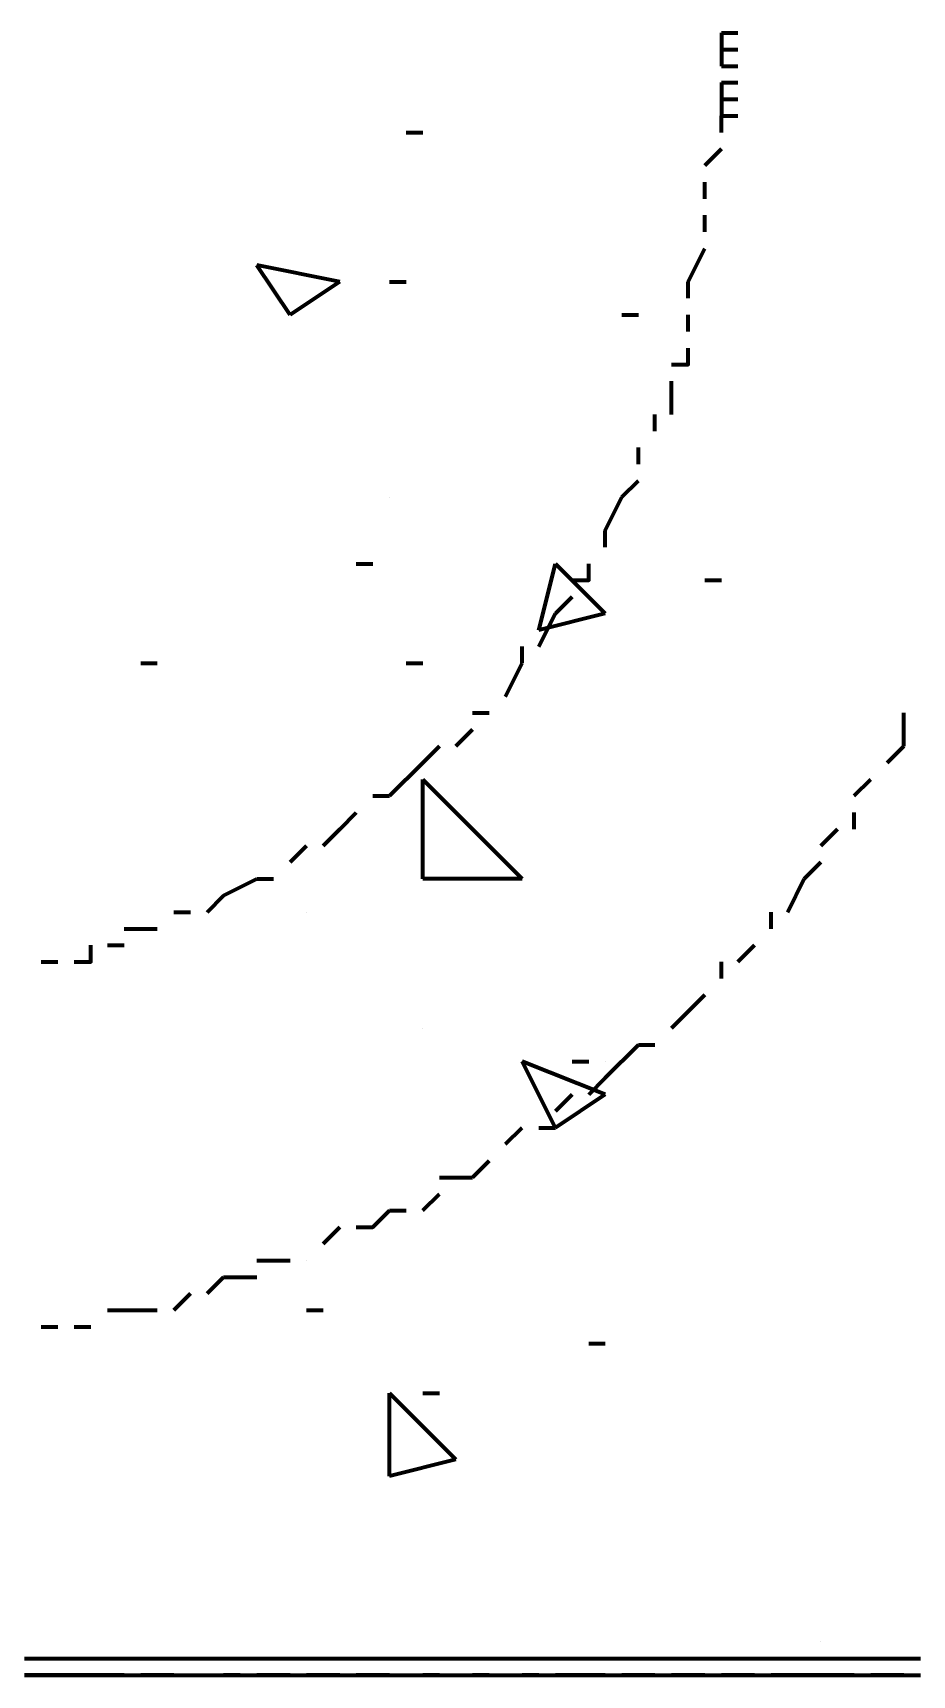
# Model space of a CAD drawing. Header units: inches. Extents: x 16 to 776, y 37 to 575.
# Drawn here: x 288.08 to 296.92, y 303.33 to 319.83 of the extents above; entities that cross this region are included whole.
import ezdxf

# ---------------------------------------------------------------- set-up
doc = ezdxf.new("R2010")
doc.units = ezdxf.units.IN
doc.header["$MEASUREMENT"] = 0
doc.layers.add('P', color=250, linetype='CONTINUOUS', lineweight=100)

msp = doc.modelspace()

# ---------------------------------------------------------------- linework, layer by layer
at = {"layer": 'P', "color": 0, "linetype": 'Continuous'}
for points in [[(295, 319.833), (295, 319.833)], [(295, 319.833), (295.167, 319.833)], [(295, 319.833), (295, 319.667)], [(295, 319.833), (295.167, 319.833)], [(295, 319.833), (295, 319.833)], [(295, 319.667), (295, 319.667)], [(295, 319.667), (295.167, 319.667)], [(295, 319.667), (295, 319.5)], [(295, 319.667), (295.167, 319.667)], [(295, 319.667), (295, 319.667)], [(295, 319.5), (295, 319.5)], [(295, 319.5), (295.167, 319.5)], [(295, 319.5), (295, 319.5)], [(295, 319.5), (295.167, 319.5)], [(295, 319.5), (295.167, 319.5)], [(295, 319.5), (295, 319.5)], [(295, 319.5), (295, 319.5)], [(295, 319.5), (295.167, 319.5)], [(295, 319.5), (295.167, 319.5)], [(295, 319.5), (295, 319.5)], [(295, 319.5), (295.167, 319.5)], [(295, 319.5), (295, 319.5)], [(295, 319.333), (295, 319.333)], [(295, 319.333), (295.167, 319.333)], [(295, 319.333), (295, 319.167)], [(295, 319.333), (295.167, 319.333)], [(295, 319.333), (295, 319.333)], [(295, 319.167), (295, 319.167)], [(295, 319.167), (295.167, 319.167)], [(295, 319.167), (295, 319)], [(295, 319.167), (295.167, 319.167)], [(295, 319.167), (295, 319.167)], [(295, 318.833), (295, 319)], [(295, 319), (295, 319)], [(295, 319), (295.167, 319)], [(295, 319), (295, 319)], [(291.833, 318.833), (292, 318.833)], [(294.833, 318.5), (295, 318.667)], [(294.833, 318.167), (294.833, 318.167), (294.833, 318.333)], [(294.833, 317.833), (294.833, 318)], [(294.667, 317.333), (294.833, 317.667)], [(291.167, 317.333), (290.333, 317.5)], [(290.667, 317), (290.333, 317.5)], [(291.167, 317.333), (290.667, 317)], [(291.667, 317.333), (291.833, 317.333)], [(294.667, 317.167), (294.667, 317.333)], [(294, 317), (294.167, 317)], [(294.667, 316.833), (294.667, 317)], [(294.5, 316.5), (294.667, 316.5), (294.667, 316.667)], [(294.5, 316), (294.5, 316.333)], [(294.333, 315.833), (294.333, 316)], [(294.167, 315.5), (294.167, 315.667)], [(294, 315.167), (294.167, 315.333)], [(291.667, 315.167), (291.667, 315.167)], [(293.833, 314.833), (294, 315.167)], [(293.833, 314.667), (293.833, 314.833)], [(291.333, 314.5), (291.5, 314.5)], [(293.167, 313.833), (293.333, 314.5)], [(293.833, 314), (293.333, 314.5)], [(293.5, 314.333), (293.667, 314.333), (293.667, 314.5)], [(294.833, 314.333), (295, 314.333)], [(293.333, 314), (293.5, 314.167)], [(293.833, 314), (293.167, 313.833)], [(293.167, 313.667), (293.333, 314)], [(293, 313.5), (293, 313.667)], [(289.167, 313.5), (289.333, 313.5)], [(291.833, 313.5), (292, 313.5)], [(292.833, 313.167), (293, 313.5)], [(292.5, 313), (292.667, 313)], [(296.833, 312.667), (296.833, 312.833), (296.833, 313)], [(292.333, 312.667), (292.5, 312.833)], [(292, 312.5), (292.167, 312.667)], [(296.667, 312.5), (296.833, 312.667)], [(291.667, 312.167), (292, 312.5)], [(293, 311.333), (292, 312.333)], [(292, 311.333), (292, 312.333)], [(296.333, 312.167), (296.5, 312.333)], [(291.5, 312.167), (291.667, 312.167)], [(291.167, 311.833), (291.333, 312)], [(296.333, 311.833), (296.333, 312)], [(291, 311.667), (291.167, 311.833)], [(296, 311.667), (296.167, 311.833)], [(290.667, 311.5), (290.833, 311.667)], [(295.833, 311.333), (296, 311.5)], [(290, 311.167), (290.333, 311.333)], [(290.333, 311.333), (290.5, 311.333)], [(293, 311.333), (292, 311.333)], [(295.667, 311), (295.833, 311.333)], [(289.833, 311), (290, 311.167)], [(289.5, 311), (289.667, 311)], [(290.833, 311), (290.833, 311)], [(295.5, 310.833), (295.5, 311)], [(289, 310.833), (289.333, 310.833)], [(288.5, 310.5), (288.667, 310.5), (288.667, 310.667)], [(288.833, 310.667), (289, 310.667)], [(295.167, 310.5), (295.333, 310.667)], [(288.167, 310.5), (288.333, 310.5)], [(295, 310.333), (295, 310.5)], [(294.667, 310), (294.833, 310.167)], [(294.5, 309.833), (294.667, 310)], [(292, 309.833), (292, 309.833)], [(293.833, 309.333), (294.167, 309.667)], [(294.167, 309.667), (294.333, 309.667)], [(293.833, 309.167), (293, 309.5)], [(293.333, 308.833), (293, 309.5)], [(293.5, 309.5), (293.667, 309.5)], [(293.833, 309.5), (293.833, 309.5)], [(293.667, 309.167), (293.833, 309.333)], [(293.833, 309.167), (293.333, 308.833)], [(293.333, 309), (293.5, 309.167)], [(292.833, 308.667), (293, 308.833)], [(293.167, 308.833), (293.333, 308.833)], [(292.5, 308.333), (292.667, 308.5)], [(292.167, 308.333), (292.333, 308.333), (292.5, 308.333)], [(292, 308), (292.167, 308.167)], [(291.333, 307.833), (291.5, 307.833), (291.667, 308)], [(291.667, 308), (291.833, 308)], [(291, 307.667), (291.167, 307.833)], [(290.333, 307.5), (290.667, 307.5)], [(290.833, 307.5), (290.833, 307.5)], [(289.833, 307.167), (290, 307.333)], [(290, 307.333), (290.333, 307.333)], [(289.5, 307), (289.667, 307.167)], [(288.833, 307), (289, 307)], [(289, 307), (289.333, 307)], [(290.833, 307), (291, 307)], [(288.167, 306.833), (288.333, 306.833)], [(288.5, 306.833), (288.667, 306.833)], [(293.667, 306.667), (293.833, 306.667)], [(292.333, 305.5), (291.667, 306.167)], [(291.667, 305.333), (291.667, 306.167)], [(292, 306.167), (292.167, 306.167)], [(292.333, 305.5), (291.667, 305.333)], [(296, 303.667), (296, 303.667)], [(288, 303.5), (288.167, 303.5)], [(288, 303.5), (288.167, 303.5)], [(288.167, 303.5), (288.333, 303.5)], [(288.167, 303.5), (288.333, 303.5)], [(288.167, 303.5), (288.167, 303.5)], [(288.167, 303.5), (288.167, 303.5)], [(288.333, 303.5), (288.5, 303.5)], [(288.333, 303.5), (288.5, 303.5)], [(288.5, 303.5), (288.667, 303.5)], [(288.5, 303.5), (288.667, 303.5)], [(288.667, 303.5), (288.833, 303.5)], [(288.667, 303.5), (288.833, 303.5)], [(288.667, 303.5), (288.667, 303.5)], [(288.667, 303.5), (288.667, 303.5)], [(288.833, 303.5), (289, 303.5)], [(288.833, 303.5), (289, 303.5)], [(289, 303.5), (289.167, 303.5)], [(289, 303.5), (289.167, 303.5)], [(289, 303.5), (289, 303.5)], [(289, 303.5), (289, 303.5)], [(289.167, 303.5), (289.333, 303.5)], [(289.167, 303.5), (289.333, 303.5)], [(289.333, 303.5), (289.5, 303.5)], [(289.333, 303.5), (289.5, 303.5)], [(289.5, 303.5), (289.667, 303.5)], [(289.5, 303.5), (289.667, 303.5)], [(289.5, 303.5), (289.5, 303.5)], [(289.5, 303.5), (289.5, 303.5)], [(289.667, 303.5), (289.833, 303.5)], [(289.667, 303.5), (289.833, 303.5)], [(289.667, 303.5), (289.833, 303.5)], [(289.833, 303.5), (290, 303.5)], [(289.833, 303.5), (290, 303.5)], [(289.833, 303.5), (290, 303.5)], [(289.833, 303.5), (290, 303.5)], [(290, 303.5), (290, 303.5)], [(290, 303.5), (290.167, 303.5)], [(290, 303.5), (290.167, 303.5)], [(290, 303.5), (290, 303.5)], [(290, 303.5), (290, 303.5)], [(290, 303.5), (290, 303.5)], [(290.167, 303.5), (290.333, 303.5)], [(290.167, 303.5), (290.333, 303.5)], [(290.333, 303.5), (290.5, 303.5)], [(290.333, 303.5), (290.5, 303.5)], [(290.333, 303.5), (290.333, 303.5)], [(290.333, 303.5), (290.5, 303.5)], [(290.333, 303.5), (290.333, 303.5)], [(290.333, 303.5), (290.333, 303.5)], [(290.5, 303.5), (290.667, 303.5)], [(290.5, 303.5), (290.667, 303.5)], [(290.667, 303.5), (290.833, 303.5)], [(290.667, 303.5), (290.833, 303.5)], [(290.833, 303.5), (291, 303.5)], [(290.833, 303.5), (291, 303.5)], [(290.833, 303.5), (290.833, 303.5)], [(290.833, 303.5), (291, 303.5)], [(290.833, 303.5), (290.833, 303.5)], [(290.833, 303.5), (290.833, 303.5)], [(291, 303.5), (291.167, 303.5)], [(291, 303.5), (291.167, 303.5)], [(291.167, 303.5), (291.333, 303.5)], [(291.167, 303.5), (291.333, 303.5)], [(291.167, 303.5), (291.333, 303.5)], [(291.167, 303.5), (291.167, 303.5)], [(291.167, 303.5), (291.167, 303.5)], [(291.333, 303.5), (291.5, 303.5)], [(291.333, 303.5), (291.5, 303.5)], [(291.333, 303.5), (291.5, 303.5)], [(291.5, 303.5), (291.667, 303.5)], [(291.5, 303.5), (291.667, 303.5)], [(291.667, 303.5), (291.833, 303.5)], [(291.667, 303.5), (291.833, 303.5)], [(291.667, 303.5), (291.667, 303.5)], [(291.667, 303.5), (291.667, 303.5)], [(291.833, 303.5), (292, 303.5)], [(291.833, 303.5), (292, 303.5)], [(291.833, 303.5), (292, 303.5)], [(292, 303.5), (292.167, 303.5)], [(292, 303.5), (292.167, 303.5)], [(292, 303.5), (292, 303.5)], [(292, 303.5), (292, 303.5)], [(292, 303.5), (292, 303.5)], [(292.167, 303.5), (292.333, 303.5)], [(292.167, 303.5), (292.333, 303.5)], [(292.333, 303.5), (292.5, 303.5)], [(292.333, 303.5), (292.5, 303.5)], [(292.333, 303.5), (292.5, 303.5)], [(292.5, 303.5), (292.667, 303.5)], [(292.5, 303.5), (292.667, 303.5)], [(292.5, 303.5), (292.5, 303.5)], [(292.5, 303.5), (292.5, 303.5)], [(292.5, 303.5), (292.5, 303.5)], [(292.667, 303.5), (292.833, 303.5)], [(292.667, 303.5), (292.833, 303.5)], [(292.833, 303.5), (293, 303.5)], [(292.833, 303.5), (293, 303.5)], [(292.833, 303.5), (293, 303.5)], [(293, 303.5), (293.167, 303.5)], [(293, 303.5), (293.167, 303.5)], [(293, 303.5), (293, 303.5)], [(293, 303.5), (293, 303.5)], [(293, 303.5), (293, 303.5)], [(293.167, 303.5), (293.333, 303.5)], [(293.167, 303.5), (293.333, 303.5)], [(293.333, 303.5), (293.5, 303.5)], [(293.333, 303.5), (293.5, 303.5)], [(293.333, 303.5), (293.333, 303.5)], [(293.333, 303.5), (293.5, 303.5)], [(293.333, 303.5), (293.333, 303.5)], [(293.333, 303.5), (293.333, 303.5)], [(293.5, 303.5), (293.667, 303.5)], [(293.5, 303.5), (293.667, 303.5)], [(293.667, 303.5), (293.833, 303.5)], [(293.667, 303.5), (293.833, 303.5)], [(293.833, 303.5), (294, 303.5)], [(293.833, 303.5), (294, 303.5)], [(293.833, 303.5), (293.833, 303.5)], [(293.833, 303.5), (293.833, 303.5)], [(294, 303.5), (294.167, 303.5)], [(294, 303.5), (294.167, 303.5)], [(294.167, 303.5), (294.333, 303.5)], [(294.167, 303.5), (294.333, 303.5)], [(294.167, 303.5), (294.167, 303.5)], [(294.167, 303.5), (294.167, 303.5)], [(294.333, 303.5), (294.5, 303.5)], [(294.333, 303.5), (294.5, 303.5)], [(294.5, 303.5), (294.667, 303.5)], [(294.5, 303.5), (294.667, 303.5)], [(294.667, 303.5), (294.833, 303.5)], [(294.667, 303.5), (294.833, 303.5)], [(294.667, 303.5), (294.667, 303.5)], [(294.667, 303.5), (294.667, 303.5)], [(294.833, 303.5), (295, 303.5)], [(294.833, 303.5), (295, 303.5)], [(295, 303.5), (295.167, 303.5)], [(295, 303.5), (295.167, 303.5)], [(295, 303.5), (295, 303.5)], [(295, 303.5), (295, 303.5)], [(295.167, 303.5), (295.333, 303.5)], [(295.167, 303.5), (295.333, 303.5)], [(295.333, 303.5), (295.5, 303.5)], [(295.333, 303.5), (295.5, 303.5)], [(295.5, 303.5), (295.667, 303.5)], [(295.5, 303.5), (295.667, 303.5)], [(295.5, 303.5), (295.5, 303.5)], [(295.5, 303.5), (295.5, 303.5)], [(295.667, 303.5), (295.833, 303.5)], [(295.667, 303.5), (295.833, 303.5)], [(295.833, 303.5), (296, 303.5)], [(295.833, 303.5), (296, 303.5)], [(296, 303.5), (296.167, 303.5)], [(296, 303.5), (296.167, 303.5)], [(296, 303.5), (296, 303.5)], [(296, 303.5), (296, 303.5)], [(296.167, 303.5), (296.333, 303.5)], [(296.167, 303.5), (296.333, 303.5)], [(296.333, 303.5), (296.5, 303.5)], [(296.333, 303.5), (296.5, 303.5)], [(296.333, 303.5), (296.333, 303.5)], [(296.333, 303.5), (296.333, 303.5)], [(296.5, 303.5), (296.667, 303.5)], [(296.5, 303.5), (296.667, 303.5)], [(296.667, 303.5), (296.833, 303.5)], [(296.667, 303.5), (296.833, 303.5)], [(296.833, 303.5), (297, 303.5)], [(296.833, 303.5), (297, 303.5)], [(296.833, 303.5), (296.833, 303.5)], [(296.833, 303.5), (296.833, 303.5)], [(288.167, 303.333), (288, 303.333)], [(288, 303.333), (288.167, 303.333)], [(288, 303.333), (288.167, 303.333)], [(288.333, 303.333), (288.167, 303.333)], [(288.167, 303.333), (288.333, 303.333)], [(288.167, 303.333), (288.167, 303.333)], [(288.167, 303.333), (288.333, 303.333)], [(288.167, 303.333), (288.167, 303.333)], [(288.5, 303.333), (288.333, 303.333)], [(288.333, 303.333), (288.5, 303.333)], [(288.333, 303.333), (288.5, 303.333)], [(288.667, 303.333), (288.5, 303.333)], [(288.5, 303.333), (288.667, 303.333)], [(288.5, 303.333), (288.667, 303.333)], [(288.833, 303.333), (288.667, 303.333)], [(288.667, 303.333), (288.833, 303.333)], [(288.667, 303.333), (288.667, 303.333)], [(288.667, 303.333), (288.833, 303.333)], [(288.667, 303.333), (288.667, 303.333)], [(289, 303.333), (288.833, 303.333)], [(288.833, 303.333), (289, 303.333)], [(288.833, 303.333), (289, 303.333)], [(289, 303.333), (289.167, 303.333)], [(289, 303.333), (289, 303.333)], [(289, 303.333), (289, 303.333)], [(289, 303.333), (289.167, 303.333)], [(289, 303.333), (289, 303.333)], [(289.333, 303.333), (289.167, 303.333)], [(289.167, 303.333), (289.333, 303.333)], [(289.167, 303.333), (289.333, 303.333)], [(289.5, 303.333), (289.333, 303.333)], [(289.333, 303.333), (289.5, 303.333)], [(289.333, 303.333), (289.5, 303.333)], [(289.5, 303.333), (289.667, 303.333)], [(289.5, 303.333), (289.5, 303.333)], [(289.5, 303.333), (289.5, 303.333)], [(289.5, 303.333), (289.667, 303.333)], [(289.5, 303.333), (289.5, 303.333)], [(289.667, 303.333), (289.833, 303.333)], [(289.667, 303.333), (289.833, 303.333)], [(289.667, 303.333), (289.833, 303.333)], [(289.833, 303.333), (290, 303.333)], [(289.833, 303.333), (290, 303.333)], [(289.833, 303.333), (290, 303.333)], [(289.833, 303.333), (290, 303.333)], [(290.167, 303.333), (290, 303.333)], [(290, 303.333), (290.167, 303.333)], [(290, 303.333), (290, 303.333)], [(290, 303.333), (290, 303.333)], [(290, 303.333), (290.167, 303.333)], [(290, 303.333), (290, 303.333)], [(290, 303.333), (290, 303.333)], [(290.167, 303.333), (290.333, 303.333)], [(290.167, 303.333), (290.333, 303.333)], [(290.5, 303.333), (290.333, 303.333)], [(290.333, 303.333), (290.5, 303.333)], [(290.333, 303.333), (290.333, 303.333)], [(290.333, 303.333), (290.5, 303.333)], [(290.333, 303.333), (290.333, 303.333)], [(290.333, 303.333), (290.5, 303.333)], [(290.333, 303.333), (290.333, 303.333)], [(290.667, 303.333), (290.5, 303.333)], [(290.5, 303.333), (290.667, 303.333)], [(290.5, 303.333), (290.667, 303.333)], [(290.667, 303.333), (290.833, 303.333)], [(290.667, 303.333), (290.833, 303.333)], [(291, 303.333), (290.833, 303.333)], [(290.833, 303.333), (291, 303.333)], [(290.833, 303.333), (290.833, 303.333)], [(290.833, 303.333), (291, 303.333)], [(290.833, 303.333), (290.833, 303.333)], [(290.833, 303.333), (291, 303.333)], [(290.833, 303.333), (290.833, 303.333)], [(291.167, 303.333), (291, 303.333)], [(291, 303.333), (291.167, 303.333)], [(291, 303.333), (291.167, 303.333)], [(291.167, 303.333), (291.333, 303.333)], [(291.167, 303.333), (291.333, 303.333)], [(291.167, 303.333), (291.167, 303.333)], [(291.167, 303.333), (291.333, 303.333)], [(291.167, 303.333), (291.167, 303.333)], [(291.5, 303.333), (291.333, 303.333)], [(291.333, 303.333), (291.5, 303.333)], [(291.333, 303.333), (291.5, 303.333)], [(291.333, 303.333), (291.5, 303.333)], [(291.667, 303.333), (291.5, 303.333)], [(291.5, 303.333), (291.667, 303.333)], [(291.5, 303.333), (291.667, 303.333)], [(291.667, 303.333), (291.833, 303.333)], [(291.667, 303.333), (291.667, 303.333)], [(291.667, 303.333), (291.667, 303.333)], [(291.667, 303.333), (291.833, 303.333)], [(291.667, 303.333), (291.667, 303.333)], [(291.833, 303.333), (292, 303.333)], [(291.833, 303.333), (292, 303.333)], [(291.833, 303.333), (292, 303.333)], [(292.167, 303.333), (292, 303.333)], [(292, 303.333), (292.167, 303.333)], [(292, 303.333), (292, 303.333)], [(292, 303.333), (292, 303.333)], [(292, 303.333), (292.167, 303.333)], [(292, 303.333), (292, 303.333)], [(292, 303.333), (292, 303.333)], [(292.167, 303.333), (292.333, 303.333)], [(292.167, 303.333), (292.333, 303.333)], [(292.333, 303.333), (292.5, 303.333)], [(292.333, 303.333), (292.5, 303.333)], [(292.333, 303.333), (292.5, 303.333)], [(292.667, 303.333), (292.5, 303.333)], [(292.5, 303.333), (292.667, 303.333)], [(292.5, 303.333), (292.5, 303.333)], [(292.5, 303.333), (292.5, 303.333)], [(292.5, 303.333), (292.667, 303.333)], [(292.5, 303.333), (292.5, 303.333)], [(292.5, 303.333), (292.5, 303.333)], [(292.667, 303.333), (292.833, 303.333)], [(292.667, 303.333), (292.833, 303.333)], [(292.833, 303.333), (293, 303.333)], [(292.833, 303.333), (293, 303.333)], [(292.833, 303.333), (293, 303.333)], [(293.167, 303.333), (293, 303.333)], [(293, 303.333), (293.167, 303.333)], [(293, 303.333), (293, 303.333)], [(293, 303.333), (293, 303.333)], [(293, 303.333), (293.167, 303.333)], [(293, 303.333), (293, 303.333)], [(293, 303.333), (293, 303.333)], [(293.167, 303.333), (293.333, 303.333)], [(293.167, 303.333), (293.333, 303.333)], [(293.5, 303.333), (293.333, 303.333)], [(293.333, 303.333), (293.5, 303.333)], [(293.333, 303.333), (293.333, 303.333)], [(293.333, 303.333), (293.5, 303.333)], [(293.333, 303.333), (293.333, 303.333)], [(293.333, 303.333), (293.5, 303.333)], [(293.333, 303.333), (293.333, 303.333)], [(293.667, 303.333), (293.5, 303.333)], [(293.5, 303.333), (293.667, 303.333)], [(293.5, 303.333), (293.667, 303.333)], [(293.833, 303.333), (293.667, 303.333)], [(293.667, 303.333), (293.833, 303.333)], [(293.667, 303.333), (293.833, 303.333)], [(293.833, 303.333), (294, 303.333)], [(293.833, 303.333), (293.833, 303.333)], [(293.833, 303.333), (293.833, 303.333)], [(293.833, 303.333), (294, 303.333)], [(293.833, 303.333), (293.833, 303.333)], [(294.167, 303.333), (294, 303.333)], [(294, 303.333), (294.167, 303.333)], [(294, 303.333), (294.167, 303.333)], [(294.333, 303.333), (294.167, 303.333)], [(294.167, 303.333), (294.333, 303.333)], [(294.167, 303.333), (294.167, 303.333)], [(294.167, 303.333), (294.167, 303.333)], [(294.167, 303.333), (294.333, 303.333)], [(294.167, 303.333), (294.167, 303.333)], [(294.333, 303.333), (294.5, 303.333)], [(294.333, 303.333), (294.5, 303.333)], [(294.667, 303.333), (294.5, 303.333)], [(294.5, 303.333), (294.667, 303.333)], [(294.5, 303.333), (294.667, 303.333)], [(294.833, 303.333), (294.667, 303.333)], [(294.667, 303.333), (294.833, 303.333)], [(294.667, 303.333), (294.667, 303.333)], [(294.667, 303.333), (294.667, 303.333)], [(294.667, 303.333), (294.833, 303.333)], [(294.667, 303.333), (294.667, 303.333)], [(294.833, 303.333), (295, 303.333)], [(294.833, 303.333), (295, 303.333)], [(295.167, 303.333), (295, 303.333)], [(295, 303.333), (295.167, 303.333)], [(295, 303.333), (295, 303.333)], [(295, 303.333), (295, 303.333)], [(295, 303.333), (295.167, 303.333)], [(295, 303.333), (295, 303.333)], [(295.333, 303.333), (295.167, 303.333)], [(295.167, 303.333), (295.333, 303.333)], [(295.167, 303.333), (295.333, 303.333)], [(295.333, 303.333), (295.5, 303.333)], [(295.333, 303.333), (295.5, 303.333)], [(295.667, 303.333), (295.5, 303.333)], [(295.5, 303.333), (295.667, 303.333)], [(295.5, 303.333), (295.5, 303.333)], [(295.5, 303.333), (295.5, 303.333)], [(295.5, 303.333), (295.667, 303.333)], [(295.5, 303.333), (295.5, 303.333)], [(295.833, 303.333), (295.667, 303.333)], [(295.667, 303.333), (295.833, 303.333)], [(295.667, 303.333), (295.833, 303.333)], [(296, 303.333), (295.833, 303.333)], [(295.833, 303.333), (296, 303.333)], [(295.833, 303.333), (296, 303.333)], [(296.167, 303.333), (296, 303.333)], [(296, 303.333), (296.167, 303.333)], [(296, 303.333), (296, 303.333)], [(296, 303.333), (296.167, 303.333)], [(296, 303.333), (296, 303.333)], [(296.333, 303.333), (296.167, 303.333)], [(296.167, 303.333), (296.333, 303.333)], [(296.167, 303.333), (296.333, 303.333)], [(296.333, 303.333), (296.5, 303.333)], [(296.333, 303.333), (296.333, 303.333)], [(296.333, 303.333), (296.333, 303.333)], [(296.333, 303.333), (296.5, 303.333)], [(296.333, 303.333), (296.333, 303.333)], [(296.667, 303.333), (296.5, 303.333)], [(296.5, 303.333), (296.667, 303.333)], [(296.5, 303.333), (296.667, 303.333)], [(296.833, 303.333), (296.667, 303.333)], [(296.667, 303.333), (296.833, 303.333)], [(296.667, 303.333), (296.833, 303.333)], [(296.833, 303.333), (297, 303.333)], [(296.833, 303.333), (296.833, 303.333)], [(296.833, 303.333), (296.833, 303.333)], [(296.833, 303.333), (297, 303.333)], [(296.833, 303.333), (296.833, 303.333)]]:
    msp.add_lwpolyline(points, dxfattribs=at)

doc.saveas('drawing.dxf')
